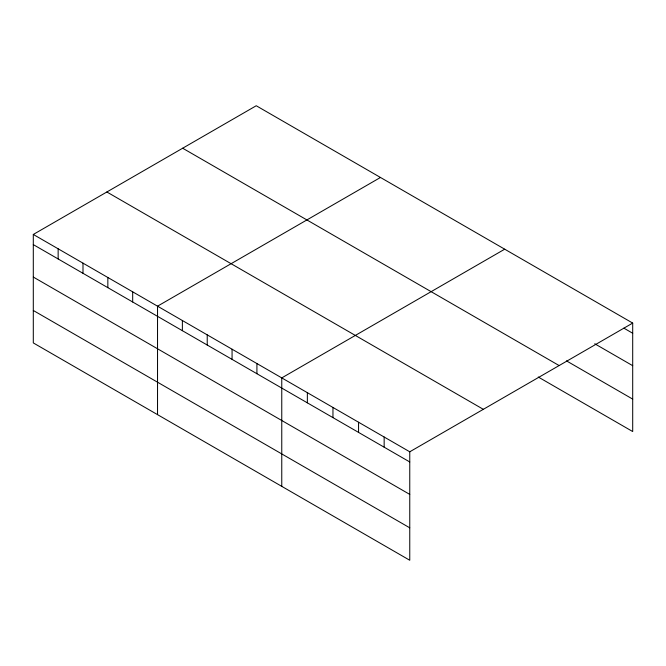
<?xml version="1.0" encoding="UTF-8"?>
<svg xmlns="http://www.w3.org/2000/svg" width="666" height="666" viewBox="0 0 666 666"><rect width="100%" height="100%" fill="white"/><g stroke="black" fill="none" stroke-linecap="round" stroke-linejoin="round"><path stroke-width="1" d="M409.757 494.397L409.757 451.798L33.3 234.457L33.3 342.915L409.757 560.256L409.757 494.397L33.3 277.048M538.245 377.014L632.7 431.543L632.7 323.085L256.244 105.744L33.3 234.457M380.469 177.464L157.534 306.177L157.534 414.635M504.703 249.192L281.76 377.905L281.76 486.363M409.757 451.798L632.7 323.085M623.875 328.147L632.7 333.25M594.746 343.773L632.7 365.684M566.491 360.88L632.7 399.109M182.667 148.218L559.132 365.567M106.868 191.983L483.333 409.324M33.3 244.613L409.757 461.963M33.3 310.473L409.757 527.822M384.157 437.021L384.157 447.177M358.558 422.244L358.558 432.4M332.958 407.459L332.958 417.624M307.359 392.682L307.359 402.838M256.918 363.561L256.918 373.718M232.068 349.217L232.068 359.374M207.226 334.865L207.226 345.03M182.376 320.521L182.376 330.686M132.684 291.833L132.684 301.989M107.842 277.489L107.842 287.645M82.992 263.145L82.992 273.301M58.15 248.801L58.15 258.957"/></g></svg>
